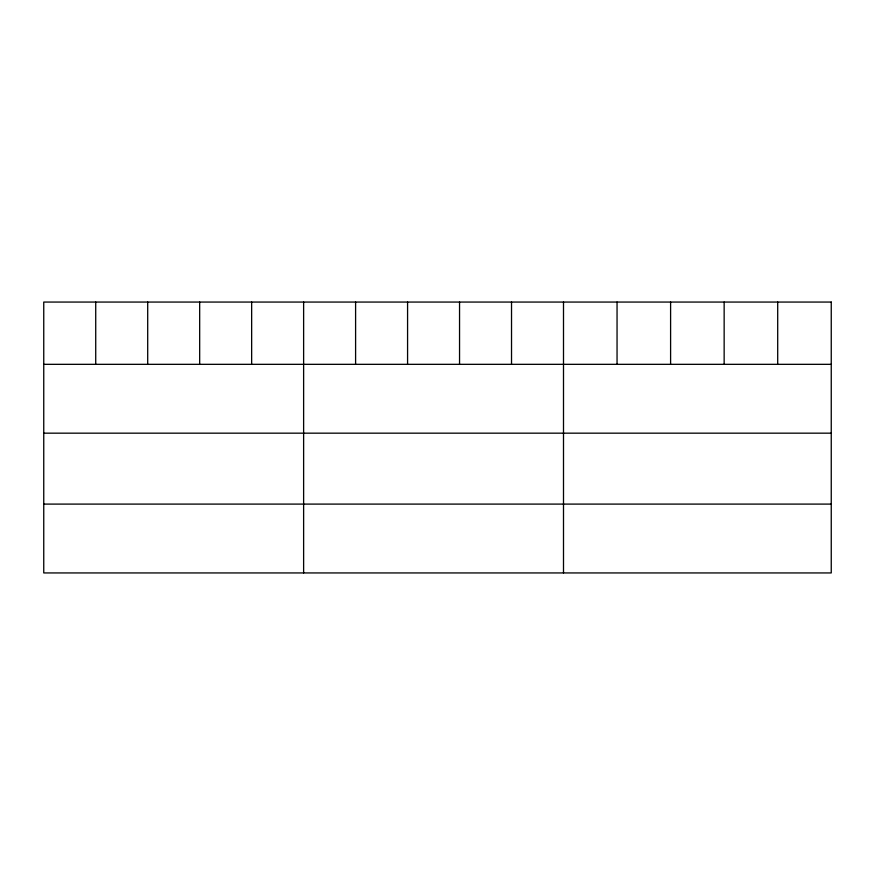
<?xml version="1.0" encoding="UTF-8"?>
<svg xmlns="http://www.w3.org/2000/svg" width="875" height="875" viewBox="0 0 875 875"><rect width="100%" height="100%" fill="white"/><g stroke="black" fill="none" stroke-linecap="round" stroke-linejoin="round"><path stroke-width="1.31" d="M43.75 364.328L831.25 364.328M43.75 433.169L831.25 433.169M43.75 504.098L831.25 504.098M777.7 302.061L777.7 364.328M724.15 302.061L724.15 364.328M670.6 302.061L670.6 364.328M617.05 302.061L617.05 364.328M563.5 302.061L563.5 572.939M511.525 302.061L511.525 364.328M459.55 302.061L459.55 364.328M407.575 302.061L407.575 364.328M355.6 302.061L355.6 364.328M303.625 302.061L303.625 572.939M251.65 302.061L251.65 364.328M199.675 302.061L199.675 364.328M147.7 302.061L147.7 364.328M95.725 302.061L95.725 364.328M831.25 302.061L43.75 302.061L43.75 572.939L831.25 572.939L831.25 302.061"/></g></svg>
